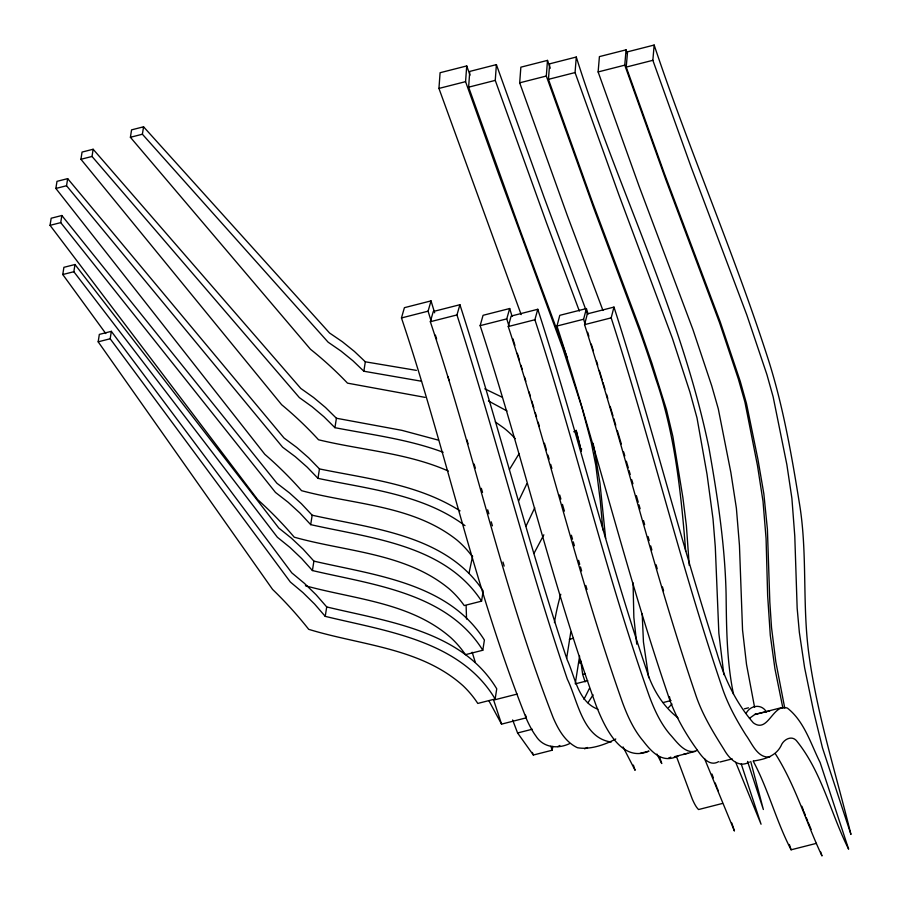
<?xml version="1.0" encoding="UTF-8"?>
<svg xmlns="http://www.w3.org/2000/svg" width="901" height="901" viewBox="0 0 901 901"><rect width="100%" height="100%" fill="white"/><g stroke="black" fill="none" stroke-linecap="round" stroke-linejoin="round"><path stroke-width="1.35" d="M633.054 582.801L633.853 617.433L636.748 644.17M567.134 357.37L519.764 229.316L468.621 87.172L469.759 71.416L496.395 64.624L544.181 197.578L587.531 314.28M579.354 311.093L546.389 222.524L495.257 80.38L496.395 64.624M521.161 314.607L438.945 88.433L440.093 72.722L466.729 65.942L469.995 75.143M602.859 529.833L600.28 500.719L595.82 465.468L591.214 442.29L581.821 407.218L562.855 348.574L498.681 174.186L465.569 81.653L466.729 65.942M602.949 310.473L567.315 215.508L519.686 82.824L520.857 67.181L547.493 60.39L550.252 68.239M685.706 551.389C681.066 493.343 675.108 434.586 655.894 379.242A293.884 50.332 75.7 0 0 638.899 328.82L593.95 208.728L546.321 76.033L547.493 60.39M689.242 565.355L686.382 525.688L682.913 497.769L672.878 436.535L666.425 409.482L651.93 363.306L639.901 328.55L592.295 201.734L548.439 79.344L549.655 63.825L576.28 57.033C617.489 188.14 680.998 312.568 708.907 447.673C717.466 496.181 725.035 545.071 726.093 594.412C726.499 627.727 726.713 661.334 733.47 694.097M723.852 674.669L718.852 633.268L715.293 546.873L713.018 518.908L707.026 474.286L697.014 417.963L689.918 392.07L672.371 338.269L618.919 194.943L575.063 72.564L576.28 57.033M754.61 707.409L746.524 664.476L742.548 630.069L739.451 545.375L736.387 508.232L730.869 472.518L718.288 408.829L711.722 385.819L692.925 329.541L639.057 186.124L598.129 71.945L599.413 56.617L626.049 49.837L627.4 53.688M782.924 708.276L774.928 668.711L770.287 635.239L767.641 595.471L766.075 538.595L763.023 501.44L757.504 465.727L744.913 402.037L738.358 379.039L719.55 322.749L665.681 179.333L624.765 65.154L626.049 49.837M784.771 708.209L775.806 661.728L771.515 627.513L769.826 602.048L767.404 529.259L763.857 493.872L757.955 459.476L746.512 403.648L740.284 381.405L720.248 321.927L664.544 173.961L626.218 67.091L627.535 51.83L654.16 45.05C689.524 150.996 734.247 253.575 768.418 359.927C783.521 407.489 791.934 456.92 799.863 506.103C807.656 556.097 802.003 607.004 809.289 657.032C817.826 717.32 836.466 775.479 850.949 834.45L822.467 747.841L813.749 712.06L804.57 667.483L799.356 632.412L797.16 608.164L794.783 536.118L791.9 498.354L786.866 464.657L773.148 396.857L766.92 374.625L746.873 315.136L691.168 167.181L652.853 60.311L654.16 45.05M50.051 225.34L51.177 218.233L61.854 215.508L276.922 483.251L289.581 493.005L301.362 503.682L312.174 515.203C372.09 528.605 446.164 534.8 483.173 590.955L481.573 601.147L464.229 605.562A96.238 89.379 11.5 0 0 449.588 589.175C406.216 552.932 346.389 551.885 294.233 537.176A385.56 358.091 11.5 0 0 257.72 499.661L50.051 225.34L60.727 222.626L275.469 492.419L288.129 502.262L299.898 513.018L310.687 524.63C370.649 538.19 444.801 544.711 481.573 601.147M472 556.199A96.17 87.16 7.6 0 0 457.291 540.33C413.334 505.112 353.778 504.718 301.565 490.673A385.301 349.183 7.6 0 0 264.86 454.363L55.862 188.455L56.988 181.349L67.665 178.623L284.04 438.021L296.756 447.448L308.604 457.764L319.461 468.914C367.191 478.724 418.03 484.096 460.039 510.856M60.727 222.626L61.854 215.508M464.995 525.643C422.67 494.12 368.047 488.995 317.974 478.352L307.128 467.101L295.303 456.694L282.599 447.189L66.539 185.741L67.665 178.623M105.777 333.539L62.766 274.535L63.903 267.327L74.986 264.511L278.814 528.076L291.428 538.179L303.153 549.216L313.897 561.12C374.005 575.142 448.371 582.744 484.4 640.059L482.79 650.252L465.445 654.667A96.925 91.891 16.9 0 0 450.849 637.694C410.8 602.521 354.667 599.3 305.428 585.763M448.304 471.043C407.263 452.921 361.729 450.252 318.537 439.778A387.284 340.578 4.4 0 0 281.641 404.707L80.932 159.286L82.059 152.078L93.141 149.251L300.81 388.444L313.593 397.521L325.486 407.477L336.411 418.244L401.936 430.351L438.494 440.172M482.79 650.252C446.997 592.667 372.575 584.726 312.41 570.547L301.677 558.552L289.976 547.436L277.373 537.244L73.848 271.719L74.986 264.511M443.146 452.268C408.344 439.249 371.201 434.71 334.924 427.671L324.011 416.814L312.129 406.768L299.369 397.611L92.015 156.459L93.141 149.251M98.175 341.828L99.335 334.406L111.341 331.343L291.789 572.867L304.358 583.296L316.026 594.671L326.714 606.925C387.013 621.532 461.627 630.463 496.744 688.826L495.145 699.007L477.8 703.433A98.13 94.425 23.6 0 0 463.193 685.886C420.958 647.751 360.704 645.341 308.705 629.326A392.487 377.665 23.6 0 0 272.575 589.412L98.175 341.828L110.17 338.765L111.341 331.343M425.069 397.375L347.493 383.139A391.169 333.077 2.1 0 0 310.417 349.216L130.397 137.29L131.569 129.868L143.563 126.804L329.575 333.021L342.414 341.783L354.363 351.401L365.333 361.808L416.375 370.379M421.533 381.247L363.846 371.235L352.888 360.738L340.95 351.03L328.133 342.189L142.392 134.226L143.563 126.804M310.687 524.63L312.174 515.203M317.974 478.352L319.461 468.914M312.41 570.547L313.897 561.12M334.924 427.671L336.411 418.244M495.145 699.007C460.242 640.397 385.583 631.117 325.227 616.352L326.714 606.925M363.846 371.235L365.333 361.808M581.607 448.766L581.213 451.288L576.291 431.083L573.757 431.737M512.635 719.955L517.579 732.975L533.347 755.027L552.178 750.229L552.797 746.298M566.639 658.394L570.772 632.153M575.243 683.78L579.602 656.074M580.672 660.76L580.233 663.508L579.76 659.588M469.038 573.081L472.597 556.187M749.339 762.066C738.471 768.53 728.988 758.36 724.066 749.564C712.849 731.736 701.721 713.603 695.234 693.421C653.968 571.842 623.988 446.817 584.558 324.653L587.339 313.886L613.975 307.095C650.815 421.499 679.782 538.257 716.813 652.583C724.201 678.002 735.869 702.836 753.349 722.85C768.26 733.887 772.776 702.971 787.418 708.118C804.379 721.431 810.776 743.866 820.147 762.55L848.629 849.17C830.576 813.378 821.949 771.729 796.169 740.34C791.472 735.565 784.715 739.135 781.854 744.057C776.876 756.04 765.039 759.25 753.439 761.018M769.769 756.998C757.426 758.349 751.952 743.269 745.96 735.148C736.308 719.843 727.501 703.895 721.87 686.63C680.604 565.062 650.623 440.026 611.182 317.862L613.975 307.095M718.593 761.649C708.197 767.787 700.19 753.979 695.11 746.985C683.476 730.362 673.588 712.511 667.427 693.128C626.218 572.124 596.349 447.628 556.976 326.027L559.78 315.339L586.416 308.559L588.049 313.875M585.222 324.473L583.6 319.247L586.416 308.559M678.791 755.579C662.922 764.127 652.392 752.887 643.258 741.072C633.73 729.866 627.625 716.329 622.557 702.656C578.769 579.095 549.013 451.108 508.265 326.545L511.137 316.071L537.773 309.28C576.505 428.448 606.046 550.432 646.276 669.116C651.873 687.981 662.269 705.731 677.991 717.86M697.43 750.319C685.706 755.826 676.662 741.568 669.893 734.281C660.365 723.075 654.261 709.549 649.182 695.876C605.404 572.315 575.638 444.317 534.89 319.754L537.773 309.28M640.115 753.382L648.99 751.119C620.902 763.451 604.244 726.048 596.169 705.641C551.232 580.999 521.375 451.525 480.143 325.655L483.06 315.305L509.684 308.525L512.106 316.397M508.806 325.486L506.767 318.875L509.684 308.525M569.522 743.652C557.753 749.249 543.078 747.74 535.825 735.892A90.427 15.486 75.7 0 1 527.051 720.282C474.782 589.75 446.209 451.086 401.463 317.952L404.403 307.68L431.027 300.889L434.665 312.805M430.937 320.486L428.088 311.172L431.027 300.889M615.766 738.989C604.841 744.8 589.896 750.004 577.395 747.706C565.242 741.928 558.372 729.652 553.237 717.827C503.028 588.916 474.084 452.843 430.329 321.725L433.28 311.498L459.915 304.718C497.803 422.434 528.009 542.526 567.179 659.814C575.12 676.831 577.823 701.688 597.904 709.245M611.238 742.041C582.587 738.11 577.755 700.471 567.348 679.219C526.443 559.093 495.888 435.712 456.953 314.945L459.915 304.718M518.728 500.731L526.848 483.736M526.094 525.993L534.755 507.792M533.933 553.496L543.844 534.811M583.961 699.322L589.479 688.319M587.97 702.757L593.095 694.851M509.448 469.511L519.066 453.732M746.096 713.367C750.319 705.201 761.458 703.478 766.368 711.88M668.553 707.578L671.966 704.03M749.441 718.345L754.858 714.448L769.736 710.923M668.519 758.203L670.794 757.11M584.614 748.832L587.497 747.481M781.494 707.668L754.858 714.448L756.874 714.2M130.397 137.29L142.392 134.226M80.932 159.286L92.015 156.459M438.945 88.433L465.569 81.653M55.862 188.455L66.539 185.741M468.621 87.172L495.257 80.38M519.686 82.824L546.321 76.033M548.439 79.344L575.063 72.564M598.129 71.945L624.765 65.154M626.218 67.091L652.853 60.311M62.766 274.535L73.848 271.719M401.463 317.952L428.088 311.172M430.329 321.725L456.953 314.945M480.143 325.655L506.767 318.875M508.265 326.545L534.89 319.754M556.976 326.027L583.6 319.247M584.558 324.653L611.182 317.862M569.353 639.338L573.385 638.313M585.132 681.899L582.677 674.41L585.335 673.734M517.174 694.074L493.647 700.077L501.553 724.122L526.387 717.804L525.508 715.124M575.694 683.758L587.756 680.672M517.579 732.975L532.254 729.236M663.068 702.566L671.054 700.528M744.372 708.85L748.472 707.814M674.353 756.716L687.666 753.315M719.922 762.032L732.209 758.901M722.478 803.444L698.512 809.56L696.8 807.521A39.993 6.848 75.7 0 1 692.205 798.872L676.493 756.603M753.213 761.12C768.418 789.546 776.189 821.262 791.112 849.801L816.419 843.359M683.228 754.452L695.155 751.423M484.783 388.815L501.812 397.037M488.432 400.968L507.004 410.969M495.302 421.95L503.85 428.009A97.77 83.252 2.1 0 1 515.214 438.629M325.227 616.352L314.562 604.019L302.905 592.554L290.347 582.035L110.17 338.765M775.502 754.002C795.572 785.706 806.046 822.196 821.994 855.95L820.687 851.952M501.553 724.122L488.883 700.708M623.053 746.918L635.104 770.321L633.38 765.095M656.908 754.058L661.739 763.53L659.588 756.998M704.526 758.619L734.428 831.015L731.792 822.996M808.129 822.275L811.125 829.393M735.712 762.302L761.063 824.224L741.298 764.104M717.297 788.398L718.322 790.853M803.838 811.373L805.269 815.011M806.226 817.432L807.656 821.059M715.191 782.946L716.881 787.305M801.879 806.249L803.354 810.1M532.356 752.425L533.347 755.027M711.97 774.049L713.355 777.867M789.377 844.507L791.112 849.801M747.56 761.413L763.372 809.515L750.724 761.48M550.86 746.219L552.178 750.229M475.232 662.122L472.18 652.234M587.655 332.3L588.86 336.219M591.281 344.081L593.297 350.647M512.872 338.731L514.91 345.342M435.408 335.127L436.625 339.114M517.343 353.293L519.37 359.95M520.992 365.265L522.197 369.264M524.63 377.249L525.846 381.247M596.518 361.143L597.723 365.142M599.334 370.457L602.15 379.772M602.949 382.429L604.965 389.086M606.576 394.401L607.781 398.4M447.977 376.55L449.182 380.571M529.045 391.856L530.239 395.798M531.815 401.069L533.786 407.657M535.363 412.928L536.545 416.87M538.134 422.141L539.316 426.094M466.887 439.778L468.092 443.821M474.106 464.049L475.311 468.092M481.325 488.308L482.531 492.351M610.168 406.419L612.962 415.811M613.75 418.492L615.743 425.193M617.331 430.565L621.318 443.968M544.429 443.236L546.389 449.858M547.954 455.151L549.137 459.116M550.702 464.42L551.874 468.385M487.689 509.808L488.871 513.807M491.236 521.825L492.419 525.835M623.65 451.942L624.81 455.917M626.353 461.222L628.29 467.844M629.067 470.491L630.227 474.467M631.77 479.771L632.93 483.747M662.46 586.934L663.575 590.797M559.701 494.976L560.884 499.019M562.449 504.402L564.409 511.137M585.83 585.492L586.99 589.491M502.983 562.044L504.155 566.076M636.365 495.629L638.246 502.217M639 504.853L640.127 508.806M643.517 520.654L644.654 524.596M571.38 535.228L572.518 539.192M573.273 541.839L574.41 545.792M578.577 560.332L579.715 564.285M580.469 566.932L581.607 570.896M648.056 536.557L649.204 540.577M650.725 545.95L651.873 549.97M656.063 564.736L657.201 568.768M576.156 430.194L580.74 448.709M593.016 443.236L594.108 447.988M669.477 696.698L670.367 700.798M594.356 449.205L599.953 483.116L605.652 538.426M648.72 677.755L643.449 641.996L642.188 613.649M582.677 674.41L580.976 662.201M466.56 619.021L466.121 605.81M559.825 745.465A302.556 51.819 75.7 0 1 557.708 746.602M554.43 622.602A1201.348 438.348 -18.2 0 1 560.782 594.277"/></g></svg>
